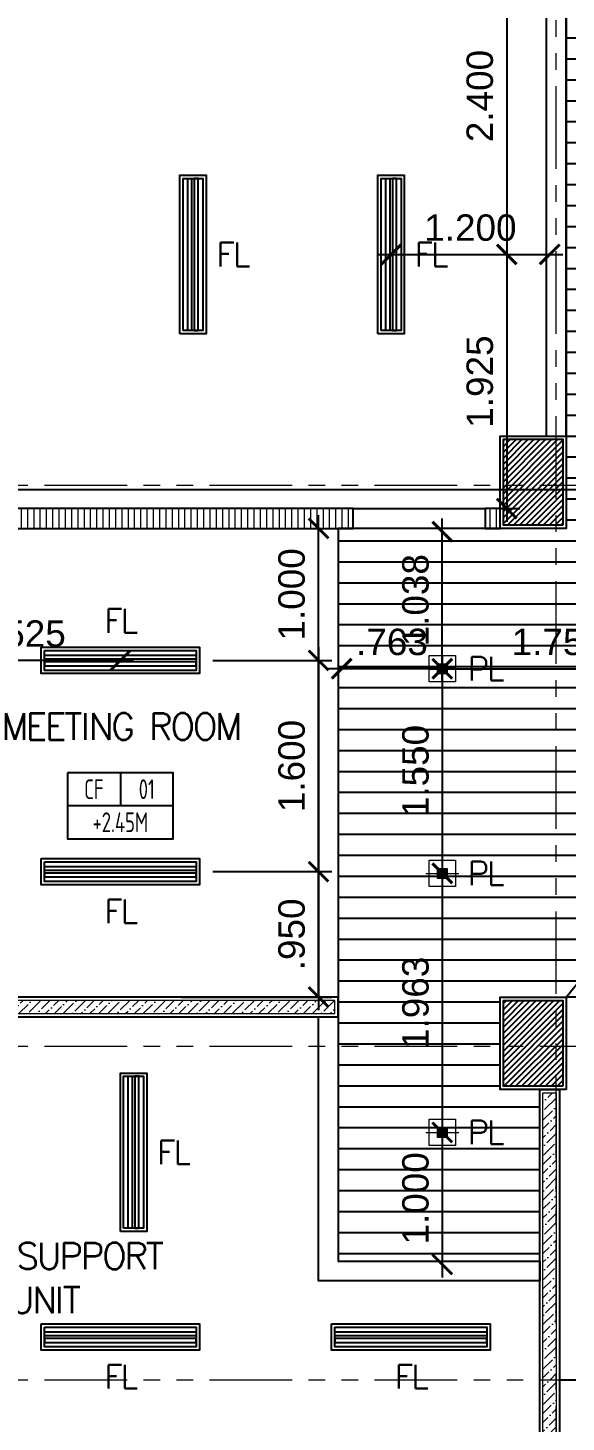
# Model space of a CAD drawing. Header units: metres. Extents: x -12400 to 1, y 0 to 106422.
# Drawn here: x -12234.15 to -12230.08, y 106338.89 to 106349.45 of the extents above; entities that cross this region are included whole.
import ezdxf
from ezdxf.enums import TextEntityAlignment as Align

# ---------------------------------------------------------------- set-up
doc = ezdxf.new("R2010")
doc.units = ezdxf.units.M
doc.header["$PDMODE"] = 35
doc.linetypes.add('PHANTOM2', pattern=[1.25, 0.625, -0.125, 0.125, -0.125, 0.125, -0.125])
for name, color, linetype, lineweight in [('A-DIM-100', 8, 'Continuous', 0), ('DIM 001', 251, 'Continuous', 13), ('HATCH', 250, 'Continuous', 5), ('LF 001', 51, 'Continuous', 20)]:
    doc.layers.add(name, color=color, linetype=linetype, lineweight=lineweight)
for name, color, linetype in [('C-SCHED', 1, 'Continuous'), ('E_FIX_LIGHT1', 2, 'Continuous'), ('stone', 15, 'Continuous'), ('txt', 2, 'Continuous')]:
    doc.layers.add(name, color=color, linetype=linetype)
doc.styles.add('architxt', font='architxt.shx', dxfattribs={"width": 0.8})
doc.styles.add('DIMTXT-100', font='arial.ttf')
doc.styles.add('swis721', font='swiss.ttf')
doc.styles.add('T.25', font='romans.shx', dxfattribs={"height": 0.2})
doc.dimstyles.new('D-100', dxfattribs={"dimtxt": 0.2, "dimasz": 0.15, "dimexe": 0.1, "dimexo": 0.1, "dimgap": 0.1, "dimtad": 1, "dimdec": 3, "dimzin": 4, "dimdsep": 46, "dimtxsty": 'DIMTXT-100', "dimblk": 'ARCHTICK', "dimcen": 0.2, "dimdle": 0.1, "dimclrd": 8, "dimclre": 8, "dimclrt": 2, "dimadec": 0, "dimazin": 1, "dimtfac": 1, "dimtdec": 3, "dimtofl": 0, "dimtmove": 2, "dimatfit": 3, "dimfxl": 1, "dimarcsym": 0})
doc.dimstyles.new('DIM 200', dxfattribs={"dimtxt": 200, "dimasz": 1, "dimexe": 0, "dimexo": 40, "dimgap": 50, "dimtad": 1, "dimtoh": 1, "dimdec": 0, "dimlfac": 2, "dimtxsty": 'swis721', "dimblk": 'CIR', "dimcen": 0, "dimclrd": 155, "dimclre": 155, "dimclrt": 4, "dimadec": 0, "dimazin": 0, "dimtfac": 1, "dimtdec": 0, "dimtix": 1, "dimtmove": 1, "dimatfit": 3, "dimldrblk": 'CIR', "dimfxl": 0, "dimarcsym": 0})

# ---------------------------------------------------------------- blocks, each defined once
blk = doc.blocks.new('CIR')
at = {"color": 4}
blk.add_circle((0, 0), 50, dxfattribs=at)
blk = doc.blocks.new('*U90')
at = {"layer": 'HATCH'}
h = blk.add_hatch(dxfattribs=at)
h.set_pattern_fill('ANSI31', color=256, scale=0.015, angle=45)
h.set_pattern_definition([(90, (12091.38669, -106406.416595), (-0.047625, 0), [])])
h.paths.add_polyline_path([(0, 0.15), (0, 0), (0.113, 0), (0.113, 0.15)])
at = {"color": 3}
blk.add_lwpolyline([(0.113, 0), (0.113, 0.15), (0, 0.15), (0, 0)], close=True, dxfattribs=at)
blk = doc.blocks.new('*U98')
at = {"layer": 'HATCH'}
h = blk.add_hatch(dxfattribs=at)
h.set_pattern_fill('ANSI36', color=256, scale=0.015)
h.set_pattern_definition([(45, (12094.82419, -106406.766595), (0.02525697034, 0.092608891249), [0.1190625, -0.0238125, 0, -0.0238125])])
h.paths.add_polyline_path([(0.025, 0.125), (0.025, 0.025), (3.525, 0.025), (3.525, 0.125)])
at = {"color": 4}
blk.add_lwpolyline([(3.55, 0), (3.55, 0.15), (0, 0.15), (0, 0)], close=True, dxfattribs=at)
at = {"layer": 'HATCH'}
blk.add_lwpolyline([(3.525, 0.025), (3.525, 0.125), (0.025, 0.125), (0.025, 0.025)], close=True, dxfattribs=at)
blk = doc.blocks.new('*U94')
at = {"layer": 'HATCH'}
h = blk.add_hatch(dxfattribs=at)
h.set_pattern_fill('ANSI36', color=256, scale=0.015)
h.set_pattern_definition([(45, (12093.89919, -106406.766595), (0.02525697034, 0.092608891249), [0.1190625, -0.0238125, 0, -0.0238125])])
h.paths.add_polyline_path([(0.025, 0.125), (0.025, 0.025), (2.6, 0.025), (2.6, 0.125)])
at = {"color": 4}
blk.add_lwpolyline([(2.625, 0), (2.625, 0.15), (0, 0.15), (0, 0)], close=True, dxfattribs=at)
at = {"layer": 'HATCH'}
blk.add_lwpolyline([(2.6, 0.025), (2.6, 0.125), (0.025, 0.125), (0.025, 0.025)], close=True, dxfattribs=at)
blk = doc.blocks.new('*U85')
at = {"layer": 'HATCH'}
h = blk.add_hatch(dxfattribs=at)
h.set_pattern_fill('ANSI31', color=256, scale=0.015, angle=45)
h.set_pattern_definition([(90, (12098.36169, -106406.416595), (-0.047625, 0), [])])
h.paths.add_polyline_path([(0, 0.15), (0, 0), (7.087, 0), (7.087, 0.15)])
at = {"color": 3}
blk.add_lwpolyline([(7.087, 0), (7.087, 0.15), (0, 0.15), (0, 0)], close=True, dxfattribs=at)
blk = doc.blocks.new('2FCOLUMNS')
h = blk.add_hatch()
h.set_pattern_fill('ANSI31', color=8, scale=0.01)
h.set_pattern_definition([(45, (12128.212968, -106237.570224), (-0.022450640303, 0.022450640303), [])])
h.paths.add_polyline_path([(0.025, 18.025), (0.475, 18.025), (0.475, 18.675), (0.025, 18.675)])
h.paths.add_polyline_path([(4.925, 18.675), (4.925, 18.225), (4.275, 18.225), (4.275, 18.675)])
h.paths.add_polyline_path([(9.175, 18.025), (8.725, 18.025), (8.725, 18.675), (9.175, 18.675)])
h.paths.add_polyline_path([(13.425, 17.525), (13.425, 17.975), (12.775, 17.975), (12.775, 17.525)])
h.paths.add_polyline_path([(17.025, 18.025), (17.475, 18.025), (17.475, 18.675), (17.025, 18.675)])
h.paths.add_polyline_path([(21.275, 18.675), (21.275, 18.225), (21.925, 18.225), (21.925, 18.675)])
h.paths.add_polyline_path([(26.175, 18.025), (25.725, 18.025), (25.725, 18.675), (26.175, 18.675)])
h.paths.add_polyline_path([(26.175, 13.275), (25.725, 13.275), (25.725, 13.925), (26.175, 13.925)])
h.paths.add_polyline_path([(21.375, 13.275), (21.825, 13.275), (21.825, 13.925), (21.375, 13.925)])
h.paths.add_polyline_path([(17.025, 13.275), (17.475, 13.275), (17.475, 13.925), (17.025, 13.925)])
h.paths.add_polyline_path([(12.925, 13.275), (13.325, 13.275), (13.325, 13.675), (12.925, 13.675)])
h.paths.add_polyline_path([(9.175, 13.275), (8.725, 13.275), (8.725, 13.925), (9.175, 13.925)])
h.paths.add_polyline_path([(4.825, 13.275), (4.375, 13.275), (4.375, 13.925), (4.825, 13.925)])
h.paths.add_polyline_path([(0.025, 13.275), (0.475, 13.275), (0.475, 13.925), (0.025, 13.925)])
h.paths.add_polyline_path([(0.025, 9.025), (0.475, 9.025), (0.475, 9.675), (0.025, 9.675)])
h.paths.add_polyline_path([(9.175, 9.025), (8.725, 9.025), (8.725, 9.675), (9.175, 9.675)])
h.paths.add_polyline_path([(17.025, 9.025), (17.475, 9.025), (17.475, 9.675), (17.025, 9.675)])
h.paths.add_polyline_path([(26.175, 9.025), (25.725, 9.025), (25.725, 9.675), (26.175, 9.675)])
h.paths.add_polyline_path([(26.175, 4.775), (25.725, 4.775), (25.725, 5.425), (26.175, 5.425)])
h.paths.add_polyline_path([(21.825, 4.775), (21.375, 4.775), (21.375, 5.425), (21.825, 5.425)])
h.paths.add_polyline_path([(17.025, 4.775), (17.475, 4.775), (17.475, 5.425), (17.025, 5.425)])
h.paths.add_polyline_path([(13.325, 4.775), (12.875, 4.775), (12.875, 5.425), (13.325, 5.425)])
h.paths.add_polyline_path([(9.175, 4.775), (8.725, 4.775), (8.725, 5.425), (9.175, 5.425)])
h.paths.add_polyline_path([(4.375, 4.775), (4.825, 4.775), (4.825, 5.425), (4.375, 5.425)])
h.paths.add_polyline_path([(0.025, 4.775), (0.475, 4.775), (0.475, 5.425), (0.025, 5.425)])
h.paths.add_polyline_path([(0.025, 2.25), (0.475, 2.25), (0.475, 2.9), (0.025, 2.9)])
h.paths.add_polyline_path([(0.025, 0.025), (0.425, 0.025), (0.425, 0.425), (0.025, 0.425)])
h.paths.add_polyline_path([(2.9, 0.025), (2.9, 0.475), (2.25, 0.475), (2.25, 0.025)])
h.paths.add_polyline_path([(4.925, 0.025), (4.925, 0.475), (4.275, 0.475), (4.275, 0.025)])
h.paths.add_polyline_path([(9.175, 0.025), (8.725, 0.025), (8.725, 0.675), (9.175, 0.675)])
h.paths.add_polyline_path([(13.425, 1.025), (13.425, 1.475), (12.775, 1.475), (12.775, 1.025)])
h.paths.add_polyline_path([(17.025, 0.025), (17.475, 0.025), (17.475, 0.675), (17.025, 0.675)])
h.paths.add_polyline_path([(21.275, 0.025), (21.275, 0.475), (21.925, 0.475), (21.925, 0.025)])
h.paths.add_polyline_path([(26.175, 0.025), (25.725, 0.025), (25.725, 0.675), (26.175, 0.675)])
at = {"color": 7}
for points in [[(9.2, 9), (8.7, 9), (8.7, 9.7), (9.2, 9.7)], [(9.2, 4.75), (8.7, 4.75), (8.7, 5.45), (9.2, 5.45)]]:
    blk.add_lwpolyline(points, close=True, dxfattribs=at)
at = {"layer": 'stone', "color": 5}
for points in [[(9.175, 9.025), (8.725, 9.025), (8.725, 9.675), (9.175, 9.675)], [(9.175, 4.775), (8.725, 4.775), (8.725, 5.425), (9.175, 5.425)]]:
    blk.add_lwpolyline(points, close=True, dxfattribs=at)
blk = doc.blocks.new('LEDPENDANTLT')
at = {"color": 1}
for points in [[(0, 0.2), (1.2, 0.2), (1.2, 0), (0, 0)], [(0.025, 0.175), (1.175, 0.175), (1.175, 0.025), (0.025, 0.025)]]:
    blk.add_lwpolyline(points, close=True, dxfattribs=at)
at = {"color": 2}
for points in [[(1.175, 0.11), (0.025, 0.11), (0.025, 0.14), (1.175, 0.14)], [(1.175, 0.09), (0.025, 0.09), (0.025, 0.06), (1.175, 0.06)]]:
    blk.add_lwpolyline(points, close=True, dxfattribs=at)
blk = doc.blocks.new('*U1961')
at = {"layer": 'LF 001', "lineweight": 20, "ltscale": 1500}
blk.add_hatch(color=256, dxfattribs=at).paths.add_polyline_path([(-0.0375, 0.0375), (0.0375, 0.0375), (0.0375, -0.0375), (-0.0375, -0.0375)])
at = {"layer": 'LF 001', "color": 76, "lineweight": 18, "ltscale": 1500}
for points in [[(0, 0.125), (0, -0.125)], [(-0.125, 0), (0.125, 0)]]:
    blk.add_lwpolyline(points, dxfattribs=at)
at = {"layer": 'LF 001', "ltscale": 1500}
blk.add_lwpolyline([(-0.1, 0.1), (0.1, 0.1), (0.1, -0.1), (-0.1, -0.1)], close=True, dxfattribs=at)
at = {"layer": 'LF 001', "lineweight": 20, "ltscale": 1500}
blk.add_lwpolyline([(-0.0375, 0.0375), (0.0375, 0.0375), (0.0375, -0.0375), (-0.0375, -0.0375)], close=True, dxfattribs=at)
blk = doc.blocks.new('RCP_2F')
h = blk.add_hatch()
h.set_pattern_fill('ANSI31', color=8, scale=0.05, angle=135)
h.set_pattern_definition([(180, (-228.6, -96.3073), (-1e-17, -0.15875), [])])
h.paths.add_polyline_path([(-12117.463, 106298.613), (-12117.463, 106302.963), (-12119.013, 106304.513), (-12119.013, 106300.263), (-12120.738, 106300.263), (-12120.738, 106296.713), (-12120.738, 106294.713), (-12119.213, 106294.713), (-12119.213, 106296.013), (-12119.513, 106296.013), (-12119.513, 106296.713), (-12119.013, 106296.713)])
h = blk.add_hatch()
h.set_pattern_fill('ANSI31', color=8, scale=0.05, angle=45)
h.set_pattern_definition([(90, (-228.6, -96.3073), (-0.15875, 0), [])])
h.paths.add_polyline_path([(-12119.013, 106296.713), (-12117.463, 106298.613), (-12115.563, 106298.613), (-12115.563, 106298.563), (-12112.563, 106298.563), (-12111.213, 106296.713)])
at = {"color": 8}
for points in [[(-12117.463, 106298.613), (-12117.463, 106302.963), (-12119.013, 106304.513), (-12119.013, 106300.263), (-12120.738, 106300.263), (-12120.738, 106296.713), (-12120.738, 106294.713), (-12119.213, 106294.713), (-12119.213, 106296.013), (-12119.513, 106296.013), (-12119.513, 106296.713), (-12119.013, 106296.713)], [(-12119.013, 106296.713), (-12117.463, 106298.613), (-12115.563, 106298.613), (-12115.563, 106298.563), (-12112.563, 106298.563), (-12111.213, 106296.713)]]:
    blk.add_lwpolyline(points, close=True, dxfattribs=at)
at = {"color": 1}
for points in [[(-12119.013, 106304.513), (-12119.163, 106304.513), (-12119.163, 106300.963), (-12119.013, 106300.963)], [(-12120.625, 106300.413), (-12119.625, 106300.413), (-12119.625, 106300.263), (-12120.625, 106300.263)], [(-12120.888, 106300.263), (-12120.738, 106300.263), (-12120.738, 106296.713), (-12120.888, 106296.713)], [(-12120.888, 106296.563), (-12120.738, 106296.563), (-12120.738, 106294.713), (-12119.213, 106294.713), (-12119.213, 106294.563), (-12120.888, 106294.563)]]:
    blk.add_lwpolyline(points, close=True, dxfattribs=at)
at = {"color": 8}
blk.add_lwpolyline([(-12119.063, 106293.813), (-12116.313, 106293.813)], dxfattribs=at)
for name, p in [('2FCOLUMNS', (-12128.213, 106291.263)), ('*U85', (-12127.713, 106300.263)), ('*U90', (-12119.625, 106300.263)), ('LEDPENDANTLT', (-12122.988, 106299.163)), ('LEDPENDANTLT', (-12122.988, 106297.563)), ('*U94', (-12123.363, 106296.563)), ('LEDPENDANTLT', (-12122.988, 106294.038)), ('LEDPENDANTLT', (-12120.788, 106294.038))]:
    blk.add_blockref(name, p)
at = {"rotation": 90}
for p in [(-12121.738, 106301.738), (-12120.238, 106301.738), (-12122.188, 106294.938)]:
    blk.add_blockref('LEDPENDANTLT', p, dxfattribs=at)
at = {"xscale": -1, "rotation": 270}
blk.add_blockref('*U98', (-12119.213, 106292.463), dxfattribs=at)
at = {"layer": 'E_FIX_LIGHT1', "rotation": 90}
for p in [(-12119.95, 106299.2), (-12119.95, 106297.65), (-12119.95, 106295.688)]:
    blk.add_blockref('*U1961', p, dxfattribs=at)
at = {"layer": 'txt', "color": 6, "linetype": 'Continuous', "char_height": 0.18, "attachment_point": 5, "style": 'T.25'}
for s, insert in [('{\\T0.9;FL}', (-12121.538, 106302.338)), ('{\\T0.9;FL}', (-12120.038, 106302.338)), ('{\\T0.9;FL}', (-12122.388, 106299.563)), ('{\\T0.9;PL}', (-12119.625, 106299.2)), ('{\\T0.9;PL}', (-12119.625, 106297.65)), ('{\\T0.9;FL}', (-12122.388, 106297.363)), ('{\\T0.9;PL}', (-12119.625, 106295.688)), ('{\\T0.9;FL}', (-12121.988, 106295.538)), ('{\\T0.9;FL}', (-12122.388, 106293.838)), ('{\\T0.9;FL}', (-12120.188, 106293.838))]:
    blk.add_mtext_dynamic_manual_height_columns(s, width=0.6453, gutter_width=0.001, heights=[0], dxfattribs=dict(at, insert=insert))
blk = doc.blocks.new('_ArchTick')
at = {"color": 0, "linetype": 'ByBlock', "const_width": 0.15}
blk.add_lwpolyline([(-0.5, -0.5), (0.5, 0.5)], dxfattribs=at)
blk = doc.blocks.new('*D625')
at = {"layer": 'DEFPOINTS', "color": 0, "transparency": 16777216}
for p in [(-12234.979, 106344.662), (-12234.979, 106344.662), (-12233.454, 106344.662)]:
    blk.add_point(p, dxfattribs=at)
at = {"layer": 'DIM 001', "color": 8, "lineweight": -2, "transparency": 16777216}
blk.add_line((-12233.354, 106344.662), (-12235.079, 106344.662), dxfattribs=at)
at = {"layer": 'DIM 001', "color": 8, "lineweight": -2, "transparency": 16777216, "xscale": 0.15, "yscale": 0.15, "zscale": 0.15, "rotation": 180}
blk.add_blockref('_ArchTick', (-12234.979, 106344.662), dxfattribs=at)
at = {"layer": 'DIM 001', "color": 8, "lineweight": -2, "transparency": 16777216, "xscale": 0.15, "yscale": 0.15, "zscale": 0.15}
blk.add_blockref('_ArchTick', (-12233.454, 106344.662), dxfattribs=at)
at = {"layer": 'DIM 001', "color": 2, "transparency": 16777216, "insert": (-12234.217, 106344.864), "char_height": 0.2, "attachment_point": 5, "style": 'DIMTXT-100'}
blk.add_mtext('1.525', dxfattribs=at)
blk = doc.blocks.new('*D707')
at = {"layer": 'DEFPOINTS', "color": 0, "transparency": 16777216}
for p in [(-12232.854, 106344.662), (-12232.854, 106343.062), (-12231.954, 106343.062)]:
    blk.add_point(p, dxfattribs=at)
at = {"layer": 'DIM 001', "color": 8, "lineweight": -2, "transparency": 16777216}
for p, q in [((-12231.954, 106344.762), (-12231.954, 106342.962)), ((-12232.754, 106344.662), (-12231.854, 106344.662)), ((-12232.754, 106343.062), (-12231.854, 106343.062))]:
    blk.add_line(p, q, dxfattribs=at)
at = {"layer": 'DIM 001', "color": 8, "lineweight": -2, "transparency": 16777216, "xscale": 0.15, "yscale": 0.15, "zscale": 0.15}
for p, rotation in [((-12231.954, 106344.662), 90), ((-12231.954, 106343.062), 270)]:
    blk.add_blockref('_ArchTick', p, dxfattribs=dict(at, rotation=rotation))
at = {"layer": 'DIM 001', "color": 2, "transparency": 16777216, "insert": (-12232.157, 106343.862), "char_height": 0.2, "attachment_point": 5, "rotation": 90, "style": 'DIMTXT-100'}
blk.add_mtext('1.600', dxfattribs=at)
blk = doc.blocks.new('*D708')
at = {"layer": 'DEFPOINTS', "color": 0, "transparency": 16777216}
for p in [(-12232.854, 106343.062), (-12233.092, 106342.112), (-12231.954, 106342.112)]:
    blk.add_point(p, dxfattribs=at)
at = {"layer": 'DIM 001', "color": 8, "lineweight": -2, "transparency": 16777216}
for p, q in [((-12231.954, 106343.162), (-12231.954, 106342.012)), ((-12232.754, 106343.062), (-12231.854, 106343.062)), ((-12232.992, 106342.112), (-12231.854, 106342.112))]:
    blk.add_line(p, q, dxfattribs=at)
at = {"layer": 'DIM 001', "color": 8, "lineweight": -2, "transparency": 16777216, "xscale": 0.15, "yscale": 0.15, "zscale": 0.15}
for p, rotation in [((-12231.954, 106343.062), 90), ((-12231.954, 106342.112), 270)]:
    blk.add_blockref('_ArchTick', p, dxfattribs=dict(at, rotation=rotation))
at = {"layer": 'DIM 001', "color": 2, "transparency": 16777216, "insert": (-12232.157, 106342.587), "char_height": 0.2, "attachment_point": 5, "rotation": 90, "style": 'DIMTXT-100'}
blk.add_mtext('.950', dxfattribs=at)
blk = doc.blocks.new('*D626')
at = {"layer": 'DEFPOINTS', "color": 0, "transparency": 16777216}
for p in [(-12232.854, 106345.662), (-12231.954, 106345.662), (-12232.854, 106344.662)]:
    blk.add_point(p, dxfattribs=at)
at = {"layer": 'DIM 001', "color": 8, "lineweight": -2, "transparency": 16777216}
for p, q in [((-12232.754, 106345.662), (-12231.854, 106345.662)), ((-12231.954, 106344.562), (-12231.954, 106345.762)), ((-12232.754, 106344.662), (-12231.854, 106344.662))]:
    blk.add_line(p, q, dxfattribs=at)
at = {"layer": 'DIM 001', "color": 8, "lineweight": -2, "transparency": 16777216, "xscale": 0.15, "yscale": 0.15, "zscale": 0.15}
for p, rotation in [((-12231.954, 106345.662), 90), ((-12231.954, 106344.662), 270)]:
    blk.add_blockref('_ArchTick', p, dxfattribs=dict(at, rotation=rotation))
at = {"layer": 'DIM 001', "color": 2, "transparency": 16777216, "insert": (-12232.157, 106345.162), "char_height": 0.2, "attachment_point": 5, "rotation": 90, "style": 'DIMTXT-100'}
blk.add_mtext('1.000', dxfattribs=at)
blk = doc.blocks.new('*D766')
at = {"layer": 'DEFPOINTS', "color": 0, "transparency": 16777216}
for p in [(-12231.304, 106350.137), (-12231.304, 106347.737), (-12230.529, 106347.737)]:
    blk.add_point(p, dxfattribs=at)
at = {"layer": 'DIM 001', "color": 8, "lineweight": -2, "transparency": 16777216}
for p, q in [((-12230.529, 106350.237), (-12230.529, 106347.637)), ((-12231.204, 106350.137), (-12230.429, 106350.137)), ((-12231.204, 106347.737), (-12230.429, 106347.737))]:
    blk.add_line(p, q, dxfattribs=at)
at = {"layer": 'DIM 001', "color": 8, "lineweight": -2, "transparency": 16777216, "xscale": 0.15, "yscale": 0.15, "zscale": 0.15}
for p, rotation in [((-12230.529, 106350.137), 90), ((-12230.529, 106347.737), 270)]:
    blk.add_blockref('_ArchTick', p, dxfattribs=dict(at, rotation=rotation))
at = {"layer": 'DIM 001', "color": 2, "transparency": 16777216, "insert": (-12230.732, 106348.937), "char_height": 0.2, "attachment_point": 5, "rotation": 90, "style": 'DIMTXT-100'}
blk.add_mtext('2.400', dxfattribs=at)
blk = doc.blocks.new('*D767')
at = {"layer": 'DEFPOINTS', "color": 0, "transparency": 16777216}
for p in [(-12231.304, 106347.737), (-12230.692, 106345.812), (-12230.529, 106345.812)]:
    blk.add_point(p, dxfattribs=at)
at = {"layer": 'DIM 001', "color": 8, "lineweight": -2, "transparency": 16777216}
for p, q in [((-12230.529, 106347.837), (-12230.529, 106345.712)), ((-12231.204, 106347.737), (-12230.429, 106347.737)), ((-12230.592, 106345.812), (-12230.429, 106345.812))]:
    blk.add_line(p, q, dxfattribs=at)
at = {"layer": 'DIM 001', "color": 8, "lineweight": -2, "transparency": 16777216, "xscale": 0.15, "yscale": 0.15, "zscale": 0.15}
for p, rotation in [((-12230.529, 106347.737), 90), ((-12230.529, 106345.812), 270)]:
    blk.add_blockref('_ArchTick', p, dxfattribs=dict(at, rotation=rotation))
at = {"layer": 'DIM 001', "color": 2, "transparency": 16777216, "insert": (-12230.732, 106346.774), "char_height": 0.2, "attachment_point": 5, "rotation": 90, "style": 'DIMTXT-100'}
blk.add_mtext('1.925', dxfattribs=at)
blk = doc.blocks.new('*D676')
at = {"layer": 'DEFPOINTS', "color": 0, "transparency": 16777216}
for p in [(-12231.404, 106347.737), (-12230.204, 106347.737), (-12230.204, 106347.737)]:
    blk.add_point(p, dxfattribs=at)
at = {"layer": 'DIM 001', "color": 8, "lineweight": -2, "transparency": 16777216}
blk.add_line((-12231.504, 106347.737), (-12230.104, 106347.737), dxfattribs=at)
at = {"layer": 'DIM 001', "color": 8, "lineweight": -2, "transparency": 16777216, "xscale": 0.15, "yscale": 0.15, "zscale": 0.15, "rotation": 180}
blk.add_blockref('_ArchTick', (-12231.404, 106347.737), dxfattribs=at)
at = {"layer": 'DIM 001', "color": 8, "lineweight": -2, "transparency": 16777216, "xscale": 0.15, "yscale": 0.15, "zscale": 0.15}
blk.add_blockref('_ArchTick', (-12230.204, 106347.737), dxfattribs=at)
at = {"layer": 'DIM 001', "color": 2, "transparency": 16777216, "insert": (-12230.804, 106347.939), "char_height": 0.2, "attachment_point": 5, "style": 'DIMTXT-100'}
blk.add_mtext('1.200', dxfattribs=at)
blk = doc.blocks.new('*D780')
at = {"layer": 'DEFPOINTS', "color": 0, "transparency": 16777216}
for p in [(-12231.017, 106344.599), (-12229.267, 106344.599), (-12229.267, 106344.599)]:
    blk.add_point(p, dxfattribs=at)
at = {"layer": 'DIM 001', "color": 8, "lineweight": -2, "transparency": 16777216}
blk.add_line((-12231.117, 106344.599), (-12229.167, 106344.599), dxfattribs=at)
at = {"layer": 'DIM 001', "color": 8, "lineweight": -2, "transparency": 16777216, "xscale": 0.15, "yscale": 0.15, "zscale": 0.15, "rotation": 180}
blk.add_blockref('_ArchTick', (-12231.017, 106344.599), dxfattribs=at)
at = {"layer": 'DIM 001', "color": 8, "lineweight": -2, "transparency": 16777216, "xscale": 0.15, "yscale": 0.15, "zscale": 0.15}
blk.add_blockref('_ArchTick', (-12229.267, 106344.599), dxfattribs=at)
at = {"layer": 'DIM 001', "color": 2, "transparency": 16777216, "insert": (-12230.142, 106344.801), "char_height": 0.2, "attachment_point": 5, "style": 'DIMTXT-100'}
blk.add_mtext('1.750', dxfattribs=at)
blk = doc.blocks.new('*D781')
at = {"layer": 'DEFPOINTS', "color": 0, "transparency": 16777216}
for p in [(-12231.779, 106344.599), (-12231.779, 106344.599), (-12231.017, 106344.599)]:
    blk.add_point(p, dxfattribs=at)
at = {"layer": 'DIM 001', "color": 8, "lineweight": -2, "transparency": 16777216}
blk.add_line((-12230.917, 106344.599), (-12231.879, 106344.599), dxfattribs=at)
at = {"layer": 'DIM 001', "color": 8, "lineweight": -2, "transparency": 16777216, "xscale": 0.15, "yscale": 0.15, "zscale": 0.15, "rotation": 180}
blk.add_blockref('_ArchTick', (-12231.779, 106344.599), dxfattribs=at)
at = {"layer": 'DIM 001', "color": 8, "lineweight": -2, "transparency": 16777216, "xscale": 0.15, "yscale": 0.15, "zscale": 0.15}
blk.add_blockref('_ArchTick', (-12231.017, 106344.599), dxfattribs=at)
at = {"layer": 'DIM 001', "color": 2, "transparency": 16777216, "insert": (-12231.398, 106344.801), "char_height": 0.2, "attachment_point": 5, "style": 'DIMTXT-100'}
blk.add_mtext('.763', dxfattribs=at)
blk = doc.blocks.new('*D782')
at = {"layer": 'DEFPOINTS', "color": 0, "transparency": 16777216}
for p in [(-12231.017, 106344.599), (-12231.017, 106343.049), (-12231.017, 106343.049)]:
    blk.add_point(p, dxfattribs=at)
at = {"layer": 'DIM 001', "color": 8, "lineweight": -2, "transparency": 16777216}
blk.add_line((-12231.017, 106344.699), (-12231.017, 106342.949), dxfattribs=at)
at = {"layer": 'DIM 001', "color": 8, "lineweight": -2, "transparency": 16777216, "xscale": 0.15, "yscale": 0.15, "zscale": 0.15}
for p, rotation in [((-12231.017, 106344.599), 90), ((-12231.017, 106343.049), 270)]:
    blk.add_blockref('_ArchTick', p, dxfattribs=dict(at, rotation=rotation))
at = {"layer": 'DIM 001', "color": 2, "transparency": 16777216, "insert": (-12231.219, 106343.824), "char_height": 0.2, "attachment_point": 5, "rotation": 90, "style": 'DIMTXT-100'}
blk.add_mtext('1.550', dxfattribs=at)
blk = doc.blocks.new('*D783')
at = {"layer": 'DEFPOINTS', "color": 0, "transparency": 16777216}
for p in [(-12231.017, 106343.049), (-12231.017, 106341.087), (-12231.017, 106341.087)]:
    blk.add_point(p, dxfattribs=at)
at = {"layer": 'DIM 001', "color": 8, "lineweight": -2, "transparency": 16777216}
blk.add_line((-12231.017, 106343.149), (-12231.017, 106340.987), dxfattribs=at)
at = {"layer": 'DIM 001', "color": 8, "lineweight": -2, "transparency": 16777216, "xscale": 0.15, "yscale": 0.15, "zscale": 0.15}
for p, rotation in [((-12231.017, 106343.049), 90), ((-12231.017, 106341.087), 270)]:
    blk.add_blockref('_ArchTick', p, dxfattribs=dict(at, rotation=rotation))
at = {"layer": 'DIM 001', "color": 2, "transparency": 16777216, "insert": (-12231.219, 106342.068), "char_height": 0.2, "attachment_point": 5, "rotation": 90, "style": 'DIMTXT-100'}
blk.add_mtext('1.963', dxfattribs=at)
blk = doc.blocks.new('*D784')
at = {"layer": 'DEFPOINTS', "color": 0, "transparency": 16777216}
for p in [(-12231.017, 106341.087), (-12231.017, 106340.087), (-12231.017, 106340.087)]:
    blk.add_point(p, dxfattribs=at)
at = {"layer": 'DIM 001', "color": 8, "lineweight": -2, "transparency": 16777216}
blk.add_line((-12231.017, 106341.187), (-12231.017, 106339.987), dxfattribs=at)
at = {"layer": 'DIM 001', "color": 8, "lineweight": -2, "transparency": 16777216, "xscale": 0.15, "yscale": 0.15, "zscale": 0.15}
for p, rotation in [((-12231.017, 106341.087), 90), ((-12231.017, 106340.087), 270)]:
    blk.add_blockref('_ArchTick', p, dxfattribs=dict(at, rotation=rotation))
at = {"layer": 'DIM 001', "color": 2, "transparency": 16777216, "insert": (-12231.219, 106340.587), "char_height": 0.2, "attachment_point": 5, "rotation": 90, "style": 'DIMTXT-100'}
blk.add_mtext('1.000', dxfattribs=at)
blk = doc.blocks.new('*D785')
at = {"layer": 'DEFPOINTS', "color": 0, "transparency": 16777216}
for p in [(-12231.017, 106345.637), (-12231.017, 106345.637), (-12231.017, 106344.599)]:
    blk.add_point(p, dxfattribs=at)
at = {"layer": 'DIM 001', "color": 8, "lineweight": -2, "transparency": 16777216}
blk.add_line((-12231.017, 106344.499), (-12231.017, 106345.737), dxfattribs=at)
at = {"layer": 'DIM 001', "color": 8, "lineweight": -2, "transparency": 16777216, "xscale": 0.15, "yscale": 0.15, "zscale": 0.15}
for p, rotation in [((-12231.017, 106345.637), 90), ((-12231.017, 106344.599), 270)]:
    blk.add_blockref('_ArchTick', p, dxfattribs=dict(at, rotation=rotation))
at = {"layer": 'DIM 001', "color": 2, "transparency": 16777216, "insert": (-12231.219, 106345.118), "char_height": 0.2, "attachment_point": 5, "rotation": 90, "style": 'DIMTXT-100'}
blk.add_mtext('1.038', dxfattribs=at)
blk = doc.blocks.new('*D1524')
at = {"layer": 'DEFPOINTS', "color": 0, "transparency": 16777216}
for p in [(-12298.642, 106345.954), (-12298.642, 106345.954), (0.6, 0.075)]:
    blk.add_point(p, dxfattribs=at)
at = {"layer": 'DIM 001', "color": 8, "lineweight": -2, "transparency": 16777216}
for p, q in [((0.6, 0.175), (0.6, 106346.054)), ((0.7, 106345.954), (-12298.742, 106345.954))]:
    blk.add_line(p, q, dxfattribs=at)
at = {"layer": 'DIM 001', "color": 8, "lineweight": -2, "transparency": 16777216, "xscale": 0.15, "yscale": 0.15, "zscale": 0.15, "rotation": 180}
blk.add_blockref('_ArchTick', (-12298.642, 106345.954), dxfattribs=at)
at = {"layer": 'DIM 001', "color": 8, "lineweight": -2, "transparency": 16777216, "xscale": 0.15, "yscale": 0.15, "zscale": 0.15}
blk.add_blockref('_ArchTick', (0.6, 106345.954), dxfattribs=at)
at = {"layer": 'DIM 001', "color": 2, "transparency": 16777216, "insert": (-6149.021, 106346.157), "char_height": 0.2, "attachment_point": 5, "style": 'DIMTXT-100'}
blk.add_mtext('12299.242', dxfattribs=at)
blk = doc.blocks.new('GRID1')
at = {"color": 6, "linetype": 'PHANTOM2'}
for points in [[(-12151.254, 106384.77), (-12151.254, 106412.57)], [(-12130.754, 106398.62), (-12163.754, 106398.62)], [(-12130.754, 106394.37), (-12163.754, 106394.37)], [(-12130.754, 106391.845), (-12163.754, 106391.845)]]:
    blk.add_leader(points, dimstyle='DIM 200', override={"dimasz": 0.002, "dimgap": 60, "dimtad": 0}, dxfattribs=at)

msp = doc.modelspace()

# ---------------------------------------------------------------- linework, layer by layer
at = {"layer": 'C-SCHED'}
for p, q in [((-12233.45442, 106343.81154), (-12233.45442, 106343.56154)), ((-12233.05442, 106343.56154), (-12233.85442, 106343.56154))]:
    msp.add_line(p, q, dxfattribs=at)
msp.add_lwpolyline([(-12233.85442, 106343.81154), (-12233.85442, 106343.31154), (-12233.05442, 106343.31154), (-12233.05442, 106343.81154)], close=True, dxfattribs=at)

# ---------------------------------------------------------------- block references
at = {"color": 1}
msp.add_blockref('RCP_2F', (-111.06645, 45.39862), dxfattribs=at)
at = {"layer": 'A-DIM-100'}
msp.add_blockref('GRID1', (-78.9, -52.63368), dxfattribs=at)

# ---------------------------------------------------------------- texts
at = {"linetype": 'Continuous', "char_height": 0.2, "attachment_point": 5, "style": 'T.25'}
for s, width, insert in [('{\\T0.9;\\C3;MEETING ROOM}', 7.6042067, (-12233.45442, 106344.16154)), ('{\\T0.9;\\C3;D1 COMMUNITY SUPPORT SERVICES UNIT}', 3.4588815, (-12234.65442, 106339.98387))]:
    msp.add_mtext_dynamic_manual_height_columns(s, width=width, gutter_width=0.001, heights=[0], dxfattribs=dict(at, insert=insert))
at = {"layer": 'C-SCHED', "color": 2, "style": 'architxt', "width": 0.8}
msp.add_text('CF', height=0.15, dxfattribs=at).set_placement((-12233.65442, 106343.61118), align=Align.CENTER)
for tag, p in [('01', (-12233.25442, 106343.61118)), ('+2.45M', (-12233.45442, 106343.36118))]:
    msp.add_attdef(tag, text='-', height=0.15, dxfattribs=at).set_placement(p, align=Align.CENTER)

# ---------------------------------------------------------------- dimensions: what is measured, and where the dimension line sits
at = {"layer": 'DIM 001'}
for base, p1, p2, picture, middle in [((-12230.52942, 106347.73654), (-12231.30442, 106350.13654), (-12231.30442, 106347.73654), '*D766', (-12230.73153, 106348.93654)), ((-12230.52942, 106345.81154), (-12231.30442, 106347.73654), (-12230.69192, 106345.81154), '*D767', (-12230.73153, 106346.77404)), ((-12231.95442, 106345.66154), (-12232.85442, 106344.66154), (-12232.85442, 106345.66154), '*D626', (-12232.15653, 106345.16154)), ((-12231.0169152942, 106345.6365394432), (-12231.0169152941, 106344.5990394432), (-12231.0169152941, 106345.6365394432), '*D785', (-12231.2190981045, 106345.1177894432)), ((-12231.95442, 106343.06154), (-12232.85442, 106344.66154), (-12232.85442, 106343.06154), '*D707', (-12232.15653, 106343.86154)), ((-12231.01692, 106343.04904), (-12231.01692, 106344.59904), (-12231.01692, 106343.04904), '*D782', (-12231.21903, 106343.82404)), ((-12231.95442, 106342.11154), (-12232.85442, 106343.06154), (-12233.09192, 106342.11154), '*D708', (-12232.15653, 106342.58654)), ((-12231.0169152942, 106341.0865394432), (-12231.0169152941, 106343.0490394431), (-12231.0169152941, 106341.0865394431), '*D783', (-12231.2190981045, 106342.0677894432)), ((-12231.01692, 106340.08654), (-12231.01692, 106341.08654), (-12231.01692, 106340.08654), '*D784', (-12231.21903, 106340.58654))]:
    dim = msp.add_linear_dim(base=base, p1=p1, p2=p2, angle=90, dimstyle='D-100', dxfattribs=at)
    dim.commit()
    dim.dimension.update_dxf_attribs({"geometry": picture, "text_midpoint": middle})
for base, p1, p2, picture, middle in [((-12230.20442, 106347.73654), (-12231.40442, 106347.73654), (-12230.20442, 106347.73654), '*D676', (-12230.80442, 106347.93865)), ((-12298.64188, 106345.95449), (0.6, 0.075), (-12298.64188, 106345.95449), '*D1524', (-6149.02094, 106346.15661)), ((-12234.97942, 106344.66154), (-12233.45442, 106344.66154), (-12234.97942, 106344.66154), '*D625', (-12234.21692, 106344.86365)), ((-12231.7794152941, 106344.5990394432), (-12231.0169152941, 106344.5990394432), (-12231.7794152941, 106344.5990394432), '*D781', (-12231.3981652941, 106344.8012222535)), ((-12229.26692, 106344.59904), (-12231.01692, 106344.59904), (-12229.26692, 106344.59904), '*D780', (-12230.14192, 106344.80115))]:
    dim = msp.add_linear_dim(base=base, p1=p1, p2=p2, dimstyle='D-100', dxfattribs=at)
    dim.commit()
    dim.dimension.update_dxf_attribs({"geometry": picture, "text_midpoint": middle})

doc.saveas('drawing.dxf')
